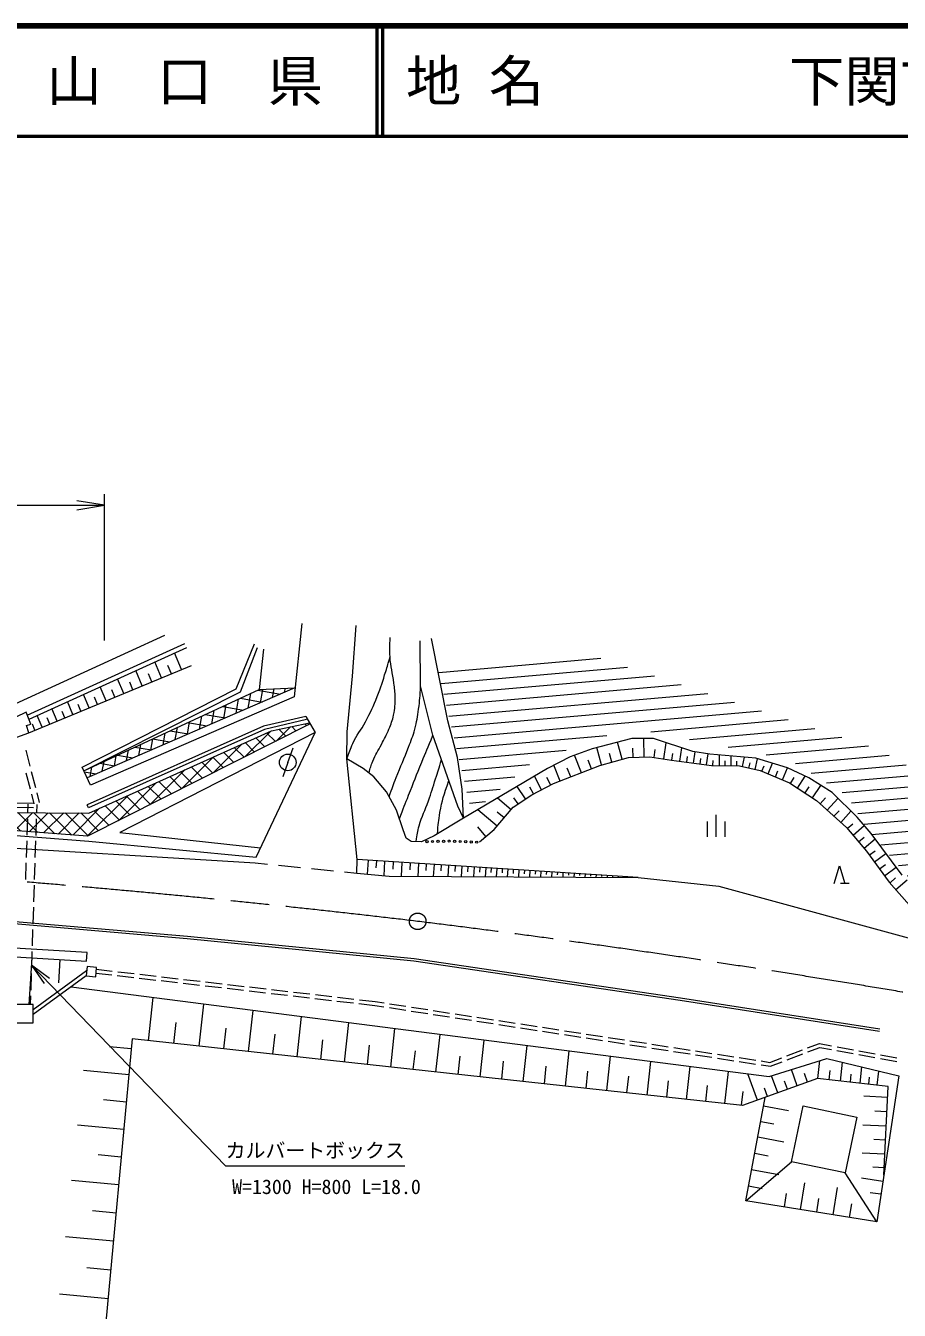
# Model space of a CAD drawing. Units: millimetres, scale not verified. Extents: x 40000 to 680000, y 20000 to 380000.
# Drawn here: x 335998 to 414987, y 263847 to 380000 of the extents above; entities that cross this region are included whole.
import ezdxf
from ezdxf.enums import TextEntityAlignment as Align

# ---------------------------------------------------------------- set-up
doc = ezdxf.new("R2010")
doc.units = ezdxf.units.MM
doc.header["$LTSCALE"] = 1000
doc.linetypes.add('CHAIN', pattern=[18.5, 12, -1.5, 3.5, -1.5])
for name, color, linetype, lineweight in [('M-BMK', 2, 'CHAIN', 13), ('M-STR-HTXT', 7, 'Continuous', 13), ('M-TTL', 2, 'Continuous', 140), ('M-TTL-LINE', 7, 'Continuous', 50), ('M-WORK', 1, 'Continuous', 13)]:
    doc.layers.add(name, color=color, linetype=linetype, lineweight=lineweight)
doc.layers.add('M-TTL-TXT', color=7, linetype='Continuous')
doc.styles.add('ＭＳ ゴシック', font='')
doc.styles.get('ＭＳ ゴシック').set_extended_font_data('MS Gothic')

# ---------------------------------------------------------------- blocks, each defined once
blk = doc.blocks.new('open_arrow')
at = {"color": 0, "linetype": 'Continuous', "lineweight": -2}
blk.add_lwpolyline([(7.5, 1.25), (0, 0), (7.5, -1.25)], dxfattribs=at)

msp = doc.modelspace()

# ---------------------------------------------------------------- hatches: boundary and pattern name
at = {"layer": 'M-WORK'}
h = msp.add_hatch(dxfattribs=at)
h.set_pattern_fill('USER', color=256, style=0, pattern_type=2)
h.set_pattern_definition([(5, (383615, 316391), (-87.156, 996.195), [])])
h.paths.add_polyline_path([(373128, 322410), (387257, 323040), (413062, 314597), (428894, 305731), (436124, 306312), (440191, 319992), (453418, 307478), (446085, 293651), (438881, 294593), (437425, 295696), (435006, 297527), (430393, 299998), (428637, 299168), (423069, 298591), (417115, 301503), (412148, 307286), (410266, 310375), (405041, 313647), (397231, 315230), (390581, 316549), (381768, 313383), (376338, 308799)])
h = msp.add_hatch(dxfattribs=at)
h.set_pattern_fill('USER', color=256, style=0, pattern_type=2)
h.set_pattern_definition([(80, (352943, 317594), (-984.81, 173.65), []), (170, (352943, 317594), (-173.65, -984.81), [])])
h.paths.add_polyline_path([(341546, 312003), (360347, 320135), (357095, 319971), (341248, 312634)])
h = msp.add_hatch(dxfattribs=at)
h.set_pattern_fill('USER', color=256, style=0, pattern_type=2)
h.set_pattern_definition([(45, (333135, 308183), (-707.107, 707.107), []), (135, (333135, 308183), (-707.107, -707.107), [])])
h.paths.add_polyline_path([(311926, 308966), (341600, 306709), (361718, 316866), (361669, 316952), (358212, 316255), (341720, 308808), (329954, 308902)])

# ---------------------------------------------------------------- linework, layer by layer
at = {"layer": 'M-BMK'}
msp.add_circle((371437, 299017), 750, dxfattribs=at)
for centre, start, end in [((253800, -694040), 83.24423, 88.95894), ((248933, -693451), 77.24253, 82.96335)]:
    msp.add_arc(centre, 1000000, start, end, dxfattribs=at)
at = {"layer": 'M-STR-HTXT'}
for p, q in [((343110, 324402), (343110, 337632)), ((312357, 336632), (343110, 336632))]:
    msp.add_line(p, q, dxfattribs=at)
msp.add_lwpolyline([(336508, 295054), (354078, 276905), (370278, 276905)], dxfattribs=at)
at = {"layer": 'M-TTL'}
msp.add_line((680000, 380000), (40000, 380000), dxfattribs=at)
at = {"layer": 'M-TTL-LINE'}
for p, q in [((367750, 380000), (367750, 370000)), ((368250, 380000), (368250, 370000)), ((40000, 370000), (680000, 370000))]:
    msp.add_line(p, q, dxfattribs=at)
at = {"layer": 'M-WORK'}
for p, q in [((336142, 317672), (350390, 324151)), ((336307, 317308), (350555, 323787)), ((350076, 321774), (349450, 323284)), ((336280, 316059), (351000, 322157)), ((348264, 321024), (347664, 322472)), ((349170, 321399), (348857, 322154)), ((344859, 319613), (344307, 320946)), ((345693, 319958), (345405, 320653)), ((346526, 320304), (345951, 321693)), ((347395, 320664), (347095, 321388)), ((341726, 318315), (341218, 319541)), ((341248, 312634), (357095, 319971)), ((343260, 318950), (342730, 320229)), ((344060, 319282), (343783, 319948)), ((340254, 317705), (339767, 318881)), ((340990, 318010), (340736, 318623)), ((342493, 318633), (342228, 319272)), ((337489, 316559), (337040, 317642)), ((338166, 316840), (337932, 317404)), ((338843, 317120), (338375, 318249)), ((339549, 317413), (339305, 318001)), ((361324, 317552), (362166, 316088)), ((336839, 316290), (336615, 316831)), ((389937, 313670), (389510, 315222)), ((391928, 313876), (391874, 315553)), ((393693, 313702), (393916, 315168)), ((336008, 314502), (336381, 313050)), ((359695, 313389), (360195, 314718)), ((386240, 312456), (385614, 314048)), ((388075, 313157), (387640, 314737)), ((389006, 313414), (388792, 314190)), ((390922, 313843), (390895, 314681)), ((392814, 313835), (392925, 314568)), ((394421, 313591), (394505, 314199)), ((395151, 313491), (395318, 314707)), ((395763, 313406), (395834, 313917)), ((396376, 313322), (396517, 314343)), ((396971, 313240), (397039, 313736)), ((397565, 313158), (397702, 314149)), ((398715, 313086), (398727, 314048)), ((399775, 313073), (399786, 313956)), ((400809, 313005), (400993, 313852)), ((401965, 312755), (402174, 313718)), ((336506, 312565), (336879, 311113)), ((359695, 313389), (359257, 312076)), ((384329, 311704), (383761, 313149)), ((385284, 312080), (384971, 312876)), ((387154, 312815), (386855, 313578)), ((398138, 313093), (398144, 313574)), ((399245, 313080), (399251, 313521)), ((400295, 313067), (400301, 313500)), ((401387, 312880), (401491, 313361)), ((402561, 312596), (402761, 313071)), ((403132, 312356), (403532, 313307)), ((403783, 312082), (404011, 312625)), ((404434, 311809), (404890, 312894)), ((336021, 312441), (336395, 310988)), ((382644, 310917), (382014, 312158)), ((383474, 311339), (383123, 312030)), ((405137, 311495), (405490, 312032)), ((405782, 311071), (406488, 312147)), ((407143, 310179), (407887, 311313)), ((336519, 310504), (336739, 309648)), ((337004, 310628), (337224, 309773)), ((379892, 309112), (378647, 310165)), ((380517, 309632), (380136, 310198)), ((381197, 310089), (380434, 311223)), ((381899, 310539), (381584, 311159)), ((406463, 310625), (406835, 311192)), ((407827, 309651), (408313, 310186)), ((408469, 309069), (409440, 310139)), ((336198, 308799), (336224, 309616)), ((336998, 308786), (337024, 309590)), ((341665, 309291), (341544, 309566)), ((378628, 307618), (376865, 309111)), ((409081, 308514), (409543, 309024)), ((409692, 307959), (410617, 308979)), ((336133, 306800), (336181, 308299)), ((336933, 306787), (336981, 308286)), ((379260, 308365), (378638, 308892)), ((397640, 306656), (397640, 308056)), ((398440, 306656), (398440, 308656)), ((399240, 306656), (399240, 308056)), ((410278, 307409), (410785, 307846)), ((377614, 306680), (376873, 307567)), ((410802, 306800), (411818, 307674)), ((336068, 304801), (336116, 306300)), ((336868, 304788), (336916, 306287)), ((411308, 306211), (411799, 306633)), ((411815, 305622), (412796, 306467)), ((366956, 304541), (366877, 303293)), ((367705, 304493), (367665, 303869)), ((368454, 304445), (368371, 303145)), ((369234, 304395), (369193, 303745)), ((370014, 304346), (369934, 303092)), ((412289, 305019), (412806, 305397)), ((412743, 304399), (413776, 305155)), ((336003, 302802), (336051, 304301)), ((336803, 302789), (336851, 304288)), ((356745, 304313), (357865, 304200)), ((358860, 304100), (360850, 303899)), ((361845, 303798), (363835, 303598)), ((364830, 303497), (365950, 303384)), ((370766, 304298), (370726, 303671)), ((371518, 304250), (371444, 303084)), ((372218, 304205), (372180, 303622)), ((372917, 304160), (372848, 303077)), ((373567, 304119), (373532, 303577)), ((374217, 304077), (374152, 303070)), ((374821, 304039), (374789, 303535)), ((375425, 304000), (375365, 303064)), ((375987, 303964), (375957, 303496)), ((376549, 303928), (376493, 303058)), ((377071, 303895), (377043, 303460)), ((377593, 303862), (377541, 303053)), ((378092, 303830), (378066, 303425)), ((378591, 303798), (378543, 303047)), ((379090, 303766), (379066, 303391)), ((379589, 303734), (379545, 303042)), ((380088, 303702), (380066, 303356)), ((380587, 303670), (380546, 303037)), ((381086, 303639), (381066, 303322)), ((381585, 303607), (381548, 303032)), ((382084, 303575), (382065, 303287)), ((382583, 303543), (382550, 303026)), ((383082, 303511), (383065, 303253)), ((383581, 303479), (383551, 303021)), ((384080, 303447), (384065, 303218)), ((384579, 303415), (384553, 303016)), ((385078, 303384), (385065, 303184)), ((385577, 303352), (385555, 303011)), ((386076, 303320), (386065, 303149)), ((386575, 303288), (386557, 303006)), ((387074, 303256), (387065, 303115)), ((387573, 303224), (387558, 303000)), ((388072, 303192), (388064, 303080)), ((388570, 303160), (388560, 302995)), ((409098, 302426), (409578, 304026)), ((409578, 304026), (410058, 302426)), ((413202, 303771), (413725, 304154)), ((413661, 303144), (414707, 303909)), ((336738, 300790), (336786, 302289)), ((389069, 303129), (389064, 303046)), ((389568, 303097), (389562, 302990)), ((390067, 303065), (390064, 303012)), ((410458, 302426), (409658, 302426)), ((414149, 302493), (414658, 302941)), ((414686, 301882), (415705, 302777)), ((336673, 298791), (336721, 300290)), ((336608, 296792), (336657, 298291)), ((336543, 294793), (336592, 296292)), ((336549, 295724), (336290, 291491)), ((339089, 295569), (338960, 293452)), ((336478, 292794), (336527, 294294)), ((341510, 294536), (336663, 291013)), ((341470, 294075), (336663, 290580)), ((341543, 294930), (341470, 294075)), ((341470, 294075), (342325, 294002)), ((342398, 294857), (341543, 294930)), ((342325, 294002), (342398, 294857)), ((342343, 294340), (343776, 294174)), ((342384, 294688), (343820, 294521)), ((344273, 294116), (345763, 293944)), ((344316, 294464), (345807, 294291)), ((346260, 293886), (347750, 293713)), ((346303, 294233), (347793, 294061)), ((348290, 294003), (349780, 293830)), ((348246, 293656), (349736, 293483)), ((350233, 293426), (351723, 293253)), ((350277, 293773), (351767, 293600)), ((352220, 293195), (353710, 293023)), ((352263, 293543), (353753, 293370)), ((354206, 292965), (355696, 292792)), ((354250, 293312), (355740, 293140)), ((356193, 292735), (357683, 292562)), ((356237, 293082), (357727, 292909)), ((358223, 292852), (359713, 292679)), ((336436, 291491), (336462, 292295)), ((347092, 288221), (347517, 292130)), ((351677, 287722), (352093, 291543)), ((358180, 292504), (359670, 292332)), ((360167, 292274), (361657, 292101)), ((360210, 292621), (361700, 292449)), ((362153, 292044), (363643, 291871)), ((362197, 292391), (363687, 292218)), ((364140, 291814), (365630, 291641)), ((364183, 292161), (365673, 291988)), ((366127, 291583), (367559, 291417)), ((366170, 291931), (367606, 291764)), ((367606, 291764), (368398, 291642)), ((368892, 291566), (370375, 291338)), ((336663, 291491), (335203, 291491)), ((336663, 289833), (336663, 291491)), ((356158, 287234), (356564, 290968)), ((360537, 286757), (360934, 290406)), ((367559, 291417), (368394, 291289)), ((368888, 291213), (370371, 290984)), ((370865, 290908), (372347, 290680)), ((370869, 291262), (372352, 291033)), ((372842, 290604), (374324, 290375)), ((372846, 290957), (374328, 290729)), ((374823, 290653), (376305, 290424)), ((335203, 289833), (336663, 289833)), ((349384, 287971), (349592, 289882)), ((353917, 287478), (354120, 289345)), ((364817, 286291), (365205, 289858)), ((369000, 285835), (369379, 289321)), ((374818, 290299), (376301, 290071)), ((376795, 289995), (378277, 289766)), ((376799, 290348), (378282, 290120)), ((378772, 289690), (380254, 289462)), ((378776, 290044), (380258, 289815)), ((380748, 289386), (382231, 289157)), ((380753, 289739), (382235, 289511)), ((382729, 289435), (384212, 289206)), ((358347, 286995), (358546, 288820)), ((362677, 286524), (362871, 288307)), ((373088, 285390), (373459, 288797)), ((377084, 284955), (377446, 288285)), ((382725, 289081), (384207, 288853)), ((384702, 288777), (386184, 288548)), ((384706, 289130), (386188, 288902)), ((386678, 288472), (388161, 288244)), ((386683, 288826), (388165, 288597)), ((388655, 288168), (390138, 287940)), ((388659, 288521), (390142, 288293)), ((390636, 288217), (392119, 287988)), ((345546, 287497), (343588, 287679)), ((366908, 286063), (367098, 287806)), ((371044, 285613), (371229, 287316)), ((380988, 284530), (381343, 287784)), ((384805, 284114), (385151, 287295)), ((390632, 287863), (392114, 287635)), ((392608, 287559), (394091, 287331)), ((392613, 287912), (394095, 287684)), ((394585, 287254), (396068, 287026)), ((394589, 287608), (396072, 287380)), ((396562, 286950), (398044, 286722)), ((396566, 287303), (398049, 287075)), ((398543, 286999), (400025, 286771)), ((404823, 286853), (406225, 287387)), ((404859, 286492), (406261, 287026)), ((406692, 287565), (407760, 287972)), ((406728, 287204), (407793, 287610)), ((407760, 287972), (408871, 287769)), ((407793, 287610), (408854, 287416)), ((409346, 287326), (410821, 287055)), ((409363, 287678), (410838, 287408)), ((411313, 286965), (412789, 286694)), ((411330, 287318), (412805, 287047)), ((413297, 286957), (414773, 286686)), ((375086, 285173), (375267, 286838)), ((379036, 284743), (379213, 286370)), ((382897, 284322), (383070, 285912)), ((388535, 283708), (388873, 286816)), ((392180, 283311), (392511, 286349)), ((395743, 282923), (396066, 285892)), ((398538, 286646), (400021, 286417)), ((400515, 286341), (401998, 286113)), ((400519, 286694), (402002, 286466)), ((402492, 286037), (403326, 285908)), ((402496, 286390), (403288, 286268)), ((403288, 286268), (404356, 286675)), ((403326, 285908), (404392, 286314)), ((407625, 284792), (407805, 286432)), ((409676, 284567), (409864, 286276)), ((411451, 284372), (411613, 285851)), ((413280, 286604), (414756, 286333)), ((345328, 285148), (341211, 285530)), ((386670, 283911), (386839, 285465)), ((390357, 283510), (390523, 285029)), ((393961, 283117), (394123, 284602)), ((399224, 282544), (399540, 285446)), ((402154, 282849), (401302, 285219)), ((403997, 283511), (403445, 285047)), ((405760, 284145), (405232, 285615)), ((406692, 284480), (406413, 285256)), ((408651, 284680), (408745, 285534)), ((410564, 284470), (410645, 285209)), ((412218, 284288), (412289, 284927)), ((412986, 284203), (413127, 285483)), ((397484, 282734), (397641, 284185)), ((400727, 282381), (400863, 283633)), ((403076, 283180), (402800, 283948)), ((404879, 283828), (404615, 284563)), ((345098, 282678), (343040, 282869)), ((402720, 282343), (404979, 281918)), ((405250, 277282), (406305, 282325)), ((406305, 282325), (411155, 281310)), ((413931, 283095), (411768, 283200)), ((411155, 281310), (410100, 276267)), ((413868, 281797), (412787, 281850)), ((344869, 280208), (340685, 280597)), ((402454, 280931), (403631, 280710)), ((413805, 280499), (411696, 280601)), ((402188, 279519), (404542, 279076)), ((413744, 279233), (412689, 279284)), ((344635, 277698), (342543, 277892)), ((401912, 278047), (403138, 277816)), ((413683, 277968), (411626, 278067)), ((401103, 273751), (405250, 277282)), ((401635, 276575), (404087, 276114)), ((410100, 276267), (405250, 277282)), ((413623, 276734), (412595, 276784)), ((344402, 275187), (340149, 275583)), ((406051, 272958), (406439, 275381)), ((412960, 271851), (410100, 276267)), ((413505, 275506), (411561, 275796)), ((401358, 275104), (402584, 274873)), ((404597, 273191), (404791, 274402)), ((408994, 272486), (409387, 274939)), ((413331, 274339), (412359, 274484)), ((407523, 272722), (407719, 273948)), ((410483, 272248), (410682, 273489)), ((344165, 272636), (342038, 272833)), ((343928, 270084), (339605, 270485)), ((343687, 267490), (341525, 267691)), ((343446, 264896), (339051, 265304))]:
    msp.add_line(p, q, dxfattribs=at)
for points in [[(250123, 330449), (250861, 318335), (259710, 318552), (276984, 318587), (300485, 318306), (332113, 317356), (348578, 324885)], [(360974, 325958), (360259, 319320), (341867, 311322), (341100, 312948), (355036, 320055), (356686, 324112)], [(365950, 303384), (365958, 304605), (365044, 313717), (365067, 316156), (365536, 321199), (365865, 325772)], [(375584, 308353), (375061, 309424), (372825, 315850), (371699, 320307), (371668, 324372)], [(375584, 308353), (375459, 310958), (375037, 313820), (374177, 317150), (372692, 324593)], [(341248, 312634), (355409, 319760), (356962, 323779)], [(357502, 323630), (357095, 319971), (360347, 320135), (341546, 312003)], [(361324, 317552), (357508, 316651), (341544, 309566)], [(361393, 317260), (357604, 316366), (341665, 309291)], [(311946, 309697), (311915, 308584), (341715, 306273), (356832, 304826), (362166, 316088), (344505, 307045), (357223, 305652)], [(311926, 308966), (329954, 308902), (341720, 308808), (358212, 316255), (361669, 316952)], [(361718, 316866), (341600, 306709), (311926, 308966)], [(415236, 303201), (412439, 306945), (411172, 308431), (408905, 310667), (406809, 311996), (404871, 312903), (402025, 313763), (397866, 314123), (396333, 314373), (392768, 315545), (390814, 315561), (387202, 314623), (385216, 313904), (383167, 312840), (375584, 308353), (372926, 306734), (371784, 306218), (370862, 306250), (370393, 306547), (370127, 307282), (369517, 309080), (368610, 310737), (367469, 312082), (366520, 312833), (365044, 313717)], [(377038, 306199), (378367, 307309), (380087, 309342), (381760, 310468), (383730, 311469), (387905, 313111), (390516, 313830), (392439, 313892), (394394, 313595), (398021, 313095), (400539, 313064), (402415, 312657), (405058, 311547), (407513, 309936), (410202, 307497), (412032, 305371), (414080, 302572), (416128, 300242), (418098, 298882), (421765, 297357), (424298, 297193), (426863, 297443), (430975, 298225), (436981, 293511)], [(336706, 309674), (330011, 309747), (311946, 309697)], [(336702, 309274), (330010, 309347), (311947, 309297)], [(301764, 308040), (311537, 307409), (330113, 305931), (356745, 304313)], [(365950, 303384), (368849, 303098), (391389, 302980), (365958, 304605)], [(250486, 302206), (269059, 301870), (285852, 301424), (306230, 300838), (317003, 300146), (331472, 299114), (350608, 297473), (371101, 295456), (395183, 291904), (413195, 289089)], [(250490, 302406), (269064, 302070), (285857, 301624), (306239, 301038), (317016, 300346), (331488, 299314), (350627, 297672), (371126, 295655), (395213, 292101), (413226, 289287)], [(391389, 302980), (398665, 302201), (417769, 296990)], [(340105, 293083), (403214, 284974), (408421, 286627), (414930, 285044), (412960, 271851), (401103, 273751), (402863, 283104)], [(413591, 276078), (413980, 284094), (407577, 284798), (400822, 282370), (345628, 288380), (343007, 260177)]]:
    msp.add_lwpolyline(points, dxfattribs=at)
for points in [[(334227, 317070), (334852, 315558), (336280, 316059), (336062, 316726), (336458, 316851), (336041, 317935)], [(250393, 298557), (289037, 298624), (341493, 295422), (341568, 296193), (288423, 299375), (250418, 299894)]]:
    msp.add_lwpolyline(points, close=True, dxfattribs=at)
for centre, radius in [((359695, 313389), 750), ((372283, 306229), 100), ((372783, 306239), 100), ((373283, 306250), 100), ((373783, 306260), 100), ((374283, 306271), 100), ((374782, 306253), 100), ((375282, 306234), 100), ((375781, 306215), 100), ((376281, 306196), 100), ((376781, 306177), 100)]:
    msp.add_circle(centre, radius, dxfattribs=at)
for points, knots in [([(367039, 312422), (367164, 312924), (367216, 313083), (367371, 313492), (367609, 314118), (367862, 314415), (368163, 315014), (368434, 315552), (368615, 315841), (368841, 316400), (369037, 316885), (369159, 317159), (369258, 317672), (369377, 318290), (369416, 318648), (369404, 319277), (369394, 319780), (369350, 320060), (369289, 320559), (369175, 321490), (368988, 321997), (368943, 322934), (368910, 323614), (368912, 323868), (368961, 324677)], [0, 0, 0, 0, 1, 1, 1, 2, 2, 2, 3, 3, 3, 4, 4, 4, 5, 5, 5, 6, 6, 6, 7, 7, 7, 8, 8, 8, 8]), ([(365044, 313717), (365251, 314362), (365332, 314562), (365565, 315084), (365930, 315899), (366304, 316266), (366722, 317054), (367185, 317928), (367413, 318436), (367785, 319353), (368137, 320219), (368275, 320727), (368552, 321620), (368710, 322131), (368762, 322298), (368943, 322934)], [0, 0, 0, 0, 1, 1, 1, 2, 2, 2, 3, 3, 3, 4, 4, 4, 5, 5, 5, 5]), ([(368855, 310289), (369153, 311122), (369235, 311339), (369490, 312008), (369907, 313098), (370208, 313682), (370616, 314775), (370849, 315400), (371013, 315741), (371179, 316386), (371361, 317090), (371422, 317495), (371523, 318215), (371638, 319027), (371648, 319317), (371699, 320307)], [0, 0, 0, 0, 1, 1, 1, 2, 2, 2, 3, 3, 3, 4, 4, 4, 5, 5, 5, 5]), ([(369791, 308272), (370189, 309319), (370292, 309585), (370620, 310425), (371075, 311589), (371336, 312238), (371809, 313395), (372201, 314356), (372327, 314660), (372825, 315850)], [0, 0, 0, 0, 1, 1, 1, 2, 2, 2, 3, 3, 3, 3]), ([(371293, 306235), (371389, 306900), (371435, 307108), (371574, 307657), (371804, 308568), (372111, 309021), (372418, 309909), (372685, 310679), (372816, 311117), (373059, 311894), (373273, 312576), (373339, 312793), (373593, 313642)], [0, 0, 0, 0, 1, 1, 1, 2, 2, 2, 3, 3, 3, 4, 4, 4, 4]), ([(373239, 306925), (373291, 307820), (373327, 308101), (373450, 308845), (373643, 310002), (373813, 310416), (374256, 311737)], [0, 0, 0, 0, 1, 1, 1, 2, 2, 2, 2])]:
    msp.add_open_spline(points, degree=3, knots=knots, dxfattribs=at)

# ---------------------------------------------------------------- block references
at = {"layer": 'M-STR-HTXT'}
for p, xscale, yscale, rotation in [((343110, 336632), 333, 333, 180), ((336508, 295054), 267, 267, 314.1)]:
    msp.add_blockref('open_arrow', p, dxfattribs=dict(at, xscale=xscale, yscale=yscale, rotation=rotation))

# ---------------------------------------------------------------- texts
at = {"layer": 'M-STR-HTXT', "style": 'ＭＳ ゴシック'}
for s, p in [('カルバートボックス', (362178, 278305)), ('W=1300 H=800 L=18.0', (363195, 275018))]:
    msp.add_text(s, height=1320, dxfattribs=at).set_placement(p, align=Align.MIDDLE_CENTER)
at = {"layer": 'M-TTL-TXT', "style": 'ＭＳ ゴシック'}
msp.add_text('山\u3000口\u3000県', height=3666, dxfattribs=at).set_placement((350375, 375000), align=Align.MIDDLE_CENTER)
for s, p in [('地 名', (370380, 375000)), ('下関市豊浦町大字吉永', (405024, 375000))]:
    msp.add_text(s, height=3666, dxfattribs=at).set_placement(p, align=Align.MIDDLE_LEFT)

doc.saveas('drawing.dxf')
